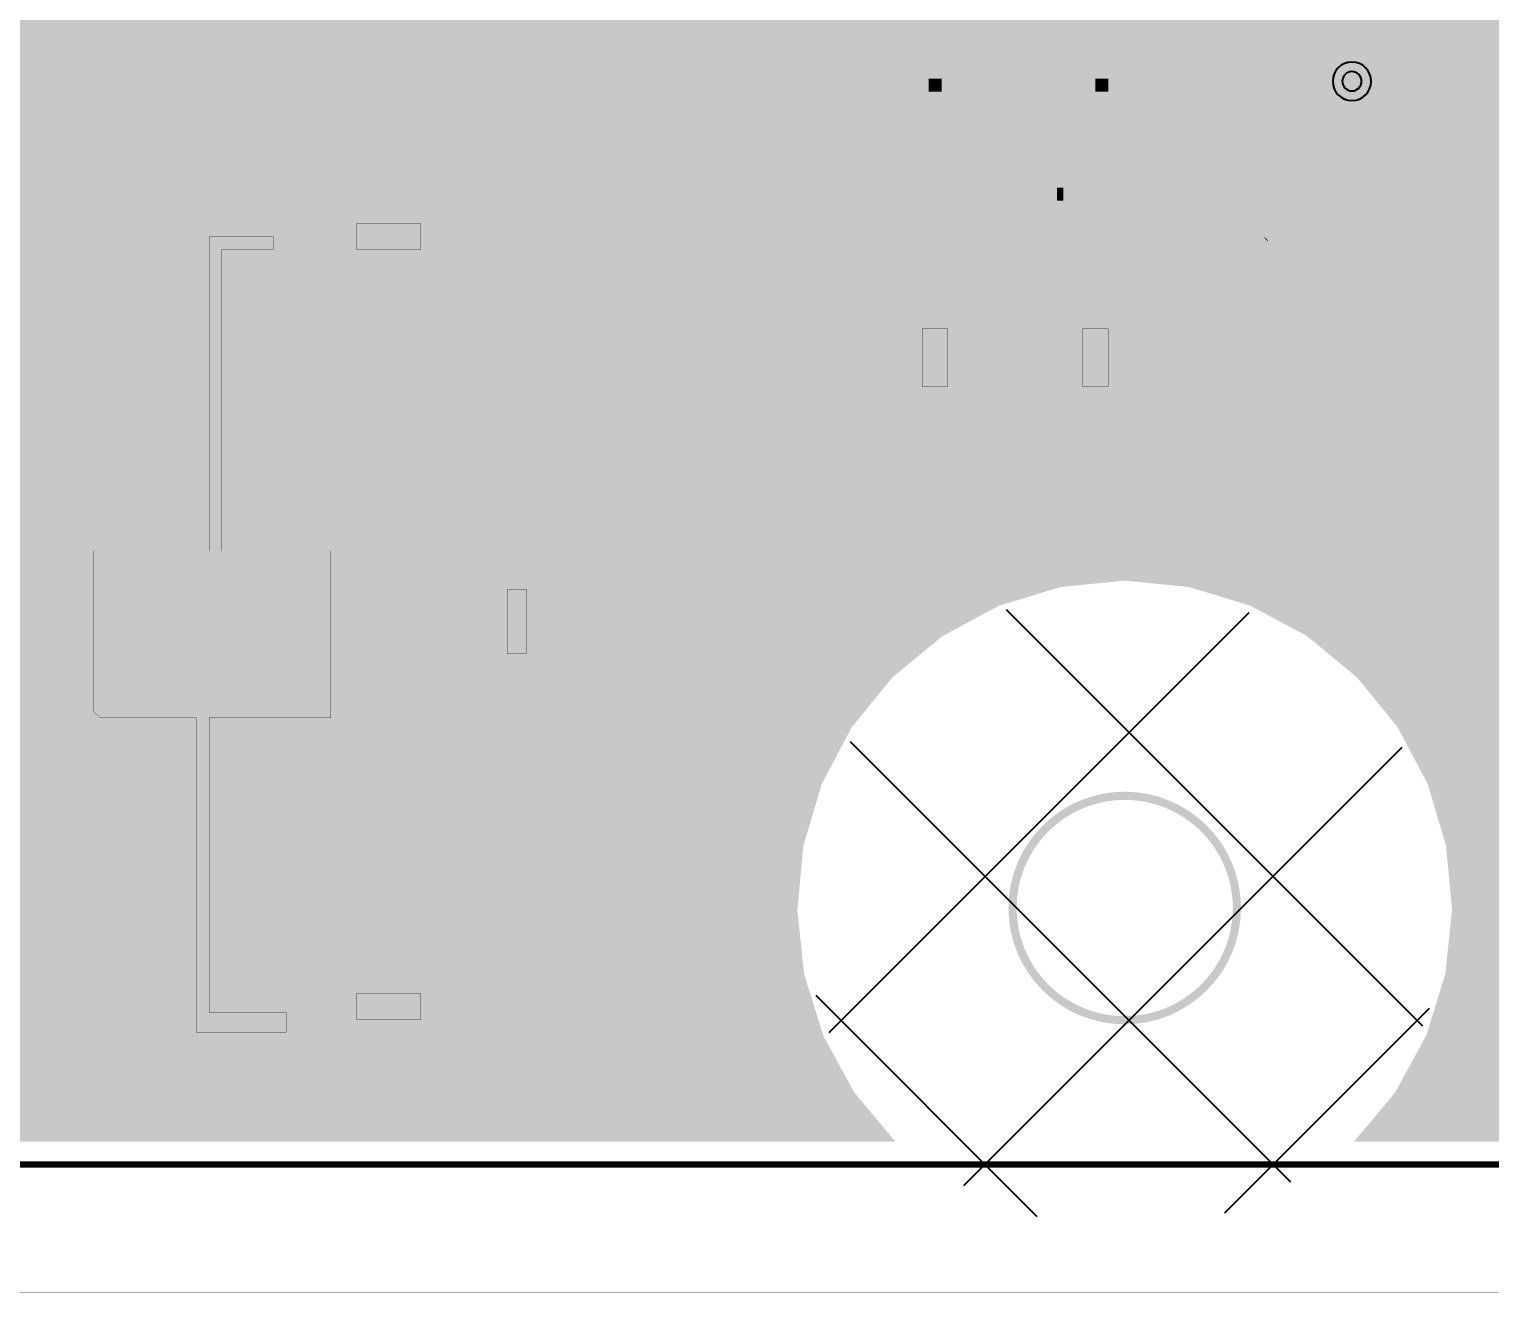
# Model space of a CAD drawing. Header units: millimetres. Extents: x -2 to 135, y -2 to 106.
# Drawn here: x 21.02 to 43.79, y -2 to 17.7 of the extents above; entities that cross this region are included whole.
import ezdxf

# ---------------------------------------------------------------- set-up
doc = ezdxf.new("R2010")
doc.units = ezdxf.units.MM
doc.header["$MEASUREMENT"] = 0
for name, color, linetype, true_color in [('Board-Outline-Layer', 7, 'Continuous', 0xff00ff), ('Bottom-Layer', 7, 'Continuous', 0x0000ff), ('Bottom-Paste-Mask-Layer', 7, 'Continuous', 0x800000), ('Bottom-Solder-Mask-Layer', 7, 'Continuous', 0xaa00ff), ('Custom1', 7, 'Continuous', 0x9069e9), ('Custom2', 7, 'Continuous', 0x6969e9), ('Document-Layer', 7, 'Continuous', 0x6464ff), ('Hole-Layer', 7, 'Continuous', 0x222222), ('Multi-Layer', 7, 'Continuous', 0xc0c0c0), ('Pin-Soldering-Layer', 7, 'Continuous', 0xcc9999), ('Top-Layer', 7, 'Continuous', 0xff0000), ('Top-Paste-Mask-Layer', 7, 'Continuous', 0x808080), ('Top-Silkscreen-Layer', 7, 'Continuous', 0xffcc00), ('Top-Solder-Mask-Layer', 7, 'Continuous', 0x800080)]:
    doc.layers.add(name, color=color, linetype=linetype, true_color=true_color)

msp = doc.modelspace()

# ---------------------------------------------------------------- hatches: boundary and pattern name
at = {"layer": 'Bottom-Layer'}
for points in [[(126.424, 0.358), (41.676, 0.358), (42.32, 1.129), (42.801, 2.011), (43.099, 2.97), (43.204, 3.969), (43.111, 4.969), (42.825, 5.932), (42.355, 6.82), (41.72, 7.598), (40.945, 8.237), (40.06, 8.713), (39.1, 9.005), (38.1, 9.104), (37.101, 9.005), (36.14, 8.713), (35.255, 8.237), (34.48, 7.598), (33.845, 6.82), (33.376, 5.932), (33.089, 4.969), (32.996, 3.969), (33.101, 2.97), (33.399, 2.011), (33.88, 1.129), (34.524, 0.358), (0.358, 0.358), (0.358, 99.542), (34.524, 99.542), (33.88, 98.771), (33.399, 97.889), (33.101, 96.93), (32.996, 95.931), (33.089, 94.931), (33.376, 93.968), (33.845, 93.081), (34.48, 92.302), (35.255, 91.663), (36.14, 91.188), (37.101, 90.895), (38.1, 90.796), (39.1, 90.895), (40.06, 91.188), (40.945, 91.663), (41.72, 92.302), (42.355, 93.081), (42.825, 93.968), (43.111, 94.931), (43.204, 95.931), (43.099, 96.93), (42.801, 97.889), (42.32, 98.771), (41.676, 99.542), (126.424, 99.542), (125.779, 98.77), (125.298, 97.886), (125, 96.924), (124.896, 95.923), (124.991, 94.922), (125.28, 93.958), (125.753, 93.069), (126.391, 92.291), (127.169, 91.653), (128.058, 91.18), (129.022, 90.891), (130.023, 90.796), (131.024, 90.9), (131.986, 91.198), (132.87, 91.679), (133.642, 92.324), (133.642, 7.576), (132.87, 8.221), (131.986, 8.702), (131.025, 9), (130.024, 9.104), (129.022, 9.009), (128.058, 8.72), (127.169, 8.247), (126.391, 7.609), (125.753, 6.831), (125.28, 5.943), (124.991, 4.979), (124.896, 3.977), (125, 2.976), (125.298, 2.015), (125.779, 1.131)], [(24.867, 14.466), (24.953, 13.924), (25.202, 13.434), (25.591, 13.046), (26.08, 12.797), (26.622, 12.711), (27.165, 12.797), (27.654, 13.046), (28.042, 13.434), (28.292, 13.924), (28.378, 14.466), (28.292, 15.008), (28.042, 15.498), (27.654, 15.886), (27.165, 16.135), (26.622, 16.221), (26.08, 16.135), (25.591, 15.886), (25.202, 15.498), (24.953, 15.008)], [(25.225, 14.466, 1), (28.019, 14.466, 1)], [(26.867, 8.466), (26.953, 7.924), (27.202, 7.434), (27.591, 7.046), (28.08, 6.797), (28.622, 6.711), (29.165, 6.797), (29.654, 7.046), (30.042, 7.434), (30.292, 7.924), (30.378, 8.466), (30.292, 9.008), (30.042, 9.498), (29.654, 9.886), (29.165, 10.135), (28.622, 10.221), (28.08, 10.135), (27.591, 9.886), (27.202, 9.498), (26.953, 9.008)], [(27.225, 8.466, 1), (30.019, 8.466, 1)], [(24.867, 2.466), (24.953, 1.924), (25.202, 1.434), (25.591, 1.046), (26.08, 0.797), (26.622, 0.711), (27.165, 0.797), (27.654, 1.046), (28.042, 1.434), (28.292, 1.924), (28.378, 2.466), (28.292, 3.008), (28.042, 3.498), (27.654, 3.886), (27.165, 4.135), (26.622, 4.221), (26.08, 4.135), (25.591, 3.886), (25.202, 3.498), (24.953, 3.008)], [(25.225, 2.466, 1), (28.019, 2.466, 1)]]:
    msp.add_hatch(color=256, dxfattribs=at).paths.add_polyline_path(points)
at = {"layer": 'Bottom-Paste-Mask-Layer'}
for points in [[(25.225, 14.466, 1), (28.019, 14.466, 1)], [(27.225, 8.466, 1), (30.019, 8.466, 1)], [(25.225, 2.466, 1), (28.019, 2.466, 1)]]:
    msp.add_hatch(color=256, dxfattribs=at).paths.add_polyline_path(points)
at = {"layer": 'Bottom-Solder-Mask-Layer'}
for points in [[(25.175, 14.466, 1), (28.07, 14.466, 1)], [(27.175, 8.466, 1), (30.07, 8.466, 1)], [(25.175, 2.466, 1), (28.07, 2.466, 1)]]:
    msp.add_hatch(color=256, dxfattribs=at).paths.add_polyline_path(points)
at = {"layer": 'Document-Layer'}
msp.add_hatch(color=256, dxfattribs=at).paths.add_polyline_path([(25.022, 2.366), (23.822, 2.366), (23.822, 6.966), (25.722, 6.966), (25.722, 9.566), (24.022, 9.566), (24.022, 14.266), (24.822, 14.266), (24.822, 14.466), (23.822, 14.466), (23.822, 9.566), (22.022, 9.566), (22.022, 7.066), (22.122, 6.966), (23.622, 6.966), (23.622, 2.066), (25.022, 2.066)])
at = {"layer": 'Hole-Layer'}
for points in [[(25.86, 14.466, 1), (27.384, 14.466, 1)], [(27.86, 8.466, 1), (29.384, 8.466, 1)], [(25.86, 2.466, 1), (27.384, 2.466, 1)]]:
    msp.add_hatch(color=256, dxfattribs=at).paths.add_polyline_path(points)
at = {"layer": 'Multi-Layer'}
for points in [[(25.225, 14.466, 1), (28.019, 14.466, 1)], [(25.225, 14.466, 1), (28.019, 14.466, 1)], [(25.225, 14.466, 1), (28.019, 14.466, 1)], [(27.225, 8.466, 1), (30.019, 8.466, 1)], [(27.225, 8.466, 1), (30.019, 8.466, 1)], [(27.225, 8.466, 1), (30.019, 8.466, 1)], [(25.225, 2.466, 1), (28.019, 2.466, 1)], [(25.225, 2.466, 1), (28.019, 2.466, 1)], [(25.225, 2.466, 1), (28.019, 2.466, 1)]]:
    msp.add_hatch(color=256, dxfattribs=at).paths.add_polyline_path(points)
h = msp.add_hatch(dxfattribs=at)
h.set_pattern_fill('ANSI37', color=256, style=0)
h.set_pattern_definition([(45, (0, 0), (-2.24506, 2.24506), []), (135, (0, 0), (-2.24506, -2.24506), [])])
h.paths.add_polyline_path([(33.1, 4, 1), (43.1, 4, 1)])
at = {"layer": 'Pin-Soldering-Layer'}
for points in [[(26.122, 14.666), (27.122, 14.666), (27.122, 14.266), (26.122, 14.266)], [(28.472, 7.966), (28.472, 8.966), (28.772, 8.966), (28.772, 7.966)], [(26.122, 2.666), (27.122, 2.666), (27.122, 2.266), (26.122, 2.266)]]:
    msp.add_hatch(color=256, dxfattribs=at).paths.add_polyline_path(points)
at = {"layer": 'Top-Layer'}
for points in [[(126.424, 0.358), (41.676, 0.358), (42.32, 1.129), (42.801, 2.011), (43.099, 2.97), (43.204, 3.969), (43.111, 4.969), (42.825, 5.932), (42.355, 6.82), (41.72, 7.598), (40.945, 8.237), (40.06, 8.713), (39.1, 9.005), (38.1, 9.104), (37.101, 9.005), (36.14, 8.713), (35.255, 8.237), (34.48, 7.598), (33.845, 6.82), (33.376, 5.932), (33.089, 4.969), (32.996, 3.969), (33.101, 2.97), (33.399, 2.011), (33.88, 1.129), (34.524, 0.358), (0.358, 0.358), (0.358, 99.542), (34.524, 99.542), (33.88, 98.771), (33.399, 97.889), (33.101, 96.93), (32.996, 95.931), (33.089, 94.931), (33.376, 93.968), (33.845, 93.081), (34.48, 92.302), (35.255, 91.663), (36.14, 91.188), (37.101, 90.895), (38.1, 90.796), (39.1, 90.895), (40.06, 91.188), (40.945, 91.663), (41.72, 92.302), (42.355, 93.081), (42.825, 93.968), (43.111, 94.931), (43.204, 95.931), (43.099, 96.93), (42.801, 97.889), (42.32, 98.771), (41.676, 99.542), (126.424, 99.542), (125.779, 98.77), (125.298, 97.886), (125, 96.924), (124.896, 95.923), (124.991, 94.922), (125.28, 93.958), (125.753, 93.069), (126.391, 92.291), (127.169, 91.653), (128.058, 91.18), (129.022, 90.891), (130.023, 90.796), (131.024, 90.9), (131.986, 91.198), (132.87, 91.679), (133.642, 92.324), (133.642, 7.576), (132.87, 8.221), (131.986, 8.702), (131.025, 9), (130.024, 9.104), (129.022, 9.009), (128.058, 8.72), (127.169, 8.247), (126.391, 7.609), (125.753, 6.831), (125.28, 5.943), (124.991, 4.979), (124.896, 3.977), (125, 2.976), (125.298, 2.015), (125.779, 1.131)], [(27.87, 4.218), (27.824, 4.177), (27.788, 4.151), (27.754, 4.132), (27.72, 4.118), (27.684, 4.107), (27.643, 4.1), (27.597, 4.096), (27.544, 4.096), (27.485, 4.1), (27.421, 4.106), (27.267, 4.131), (27.097, 4.164), (27.095, 4.164), (27.094, 4.164), (26.961, 4.188), (26.429, 4.211), (25.914, 4.072), (25.465, 3.786), (25.123, 3.378), (24.918, 2.886), (24.871, 2.356), (24.984, 1.836), (25.249, 1.373), (25.64, 1.012), (26.121, 0.784), (26.649, 0.711), (27.174, 0.8), (27.648, 1.042), (28.028, 1.415), (28.279, 1.885), (28.377, 2.408), (28.4, 2.64), (28.42, 2.78), (28.431, 2.836), (28.444, 2.885), (28.458, 2.924), (28.469, 2.949), (28.477, 2.961), (28.488, 2.974), (36.216, 10.703), (36.494, 10.922), (36.816, 11.071), (37.444, 11.071), (37.623, 11.119), (37.754, 11.25), (37.802, 11.429), (37.802, 11.547), (38.05, 11.713), (38.344, 11.771), (38.713, 11.771), (38.965, 11.821), (39.179, 11.964), (39.748, 12.533), (39.839, 12.595), (39.936, 12.647), (40.031, 12.596), (40.121, 12.537), (42.271, 10.387), (42.484, 10.245), (42.736, 10.195), (45.922, 10.195), (46.174, 10.245), (46.387, 10.387), (46.728, 10.728), (46.871, 10.942), (46.921, 11.194), (46.946, 11.386), (47.018, 11.566), (47.331, 11.684), (47.663, 11.725), (48.421, 11.725), (48.75, 11.813), (48.991, 12.054), (49.079, 12.383), (48.991, 12.712), (48.75, 12.953), (48.421, 13.041), (47.663, 13.041), (47.292, 13.092), (46.948, 13.24), (46.859, 13.278), (46.763, 13.291), (45.763, 13.291), (45.621, 13.262), (45.502, 13.178), (45.485, 13.505), (45.479, 13.833), (45.479, 13.866), (45.755, 14.043), (45.922, 14.325), (45.944, 14.653), (45.816, 14.955), (45.565, 15.166), (45.246, 15.242), (44.396, 15.242), (44.077, 15.166), (43.826, 14.955), (43.698, 14.653), (43.719, 14.325), (43.886, 14.043), (44.163, 13.866), (44.163, 13.833), (44.095, 13.481), (43.903, 13.179), (43.83, 13.065), (43.805, 12.933), (43.805, 11.833), (43.859, 11.643), (44.006, 11.511), (43.009, 11.511), (41.072, 13.448), (40.885, 13.765), (40.82, 14.127), (40.777, 14.298), (40.657, 14.427), (40.777, 14.557), (40.82, 14.727), (40.82, 15.727), (40.772, 15.906), (40.641, 16.037), (40.462, 16.085), (40.086, 16.146), (39.748, 16.321), (38.975, 17.095), (38.761, 17.237), (38.51, 17.287), (38.344, 17.287), (38.05, 17.346), (37.802, 17.512), (37.802, 17.629), (37.754, 17.808), (37.623, 17.939), (37.444, 17.987), (37.326, 17.987), (37.16, 18.236), (37.102, 18.529), (37.102, 18.97), (37.208, 18.91), (37.329, 18.889), (38.579, 18.889), (38.598, 18.89), (38.618, 18.892), (38.777, 18.908), (38.937, 18.92), (39.144, 18.841), (39.319, 18.705), (39.446, 18.507), (39.668, 18.43), (40.768, 18.43), (40.845, 18.439), (40.919, 18.464), (41.246, 18.579), (41.589, 18.629), (41.873, 18.553), (42.108, 18.375), (42.24, 18.218), (42.437, 18.159), (43.437, 18.159), (43.605, 18.201), (43.734, 18.317), (43.841, 17.981), (43.878, 17.63), (43.876, 17.565), (43.875, 17.554), (43.726, 17.304), (43.69, 17.016), (43.773, 16.737), (43.961, 16.515), (44.001, 16.481), (44.046, 16.452), (44.092, 16.428), (44.131, 16.41), (44.173, 16.397), (44.233, 16.382), (44.264, 16.376), (44.296, 16.372), (44.314, 16.371), (44.355, 16.367), (44.396, 16.366), (45.246, 16.366), (45.598, 16.46), (45.857, 16.716), (45.954, 17.067), (45.864, 17.42), (45.61, 17.682), (45.26, 17.782), (45.224, 17.785), (45.218, 17.801), (45.21, 17.837), (45.209, 17.843), (45.265, 18.11), (45.361, 18.366), (45.386, 18.44), (45.395, 18.517), (45.395, 19.617), (45.347, 19.796), (45.216, 19.927), (45.037, 19.975), (44.037, 19.975), (43.866, 19.932), (43.737, 19.813), (43.607, 19.932), (43.437, 19.975), (42.437, 19.975), (42.425, 19.975), (42.414, 19.975), (42.024, 19.955), (41.633, 19.947), (41.268, 19.992), (40.919, 20.113), (40.845, 20.138), (40.768, 20.147), (40.271, 20.147), (40.098, 20.228), (39.909, 20.256), (39.479, 20.256), (39.048, 20.268), (38.618, 20.303), (38.598, 20.305), (38.579, 20.306), (37.329, 20.306), (37.197, 20.281), (37.084, 20.209), (37.045, 20.324), (36.986, 20.43), (36.949, 20.662), (36.937, 20.897), (36.889, 21.076), (36.758, 21.208), (36.579, 21.256), (35.329, 21.256), (35.15, 21.208), (35.018, 21.076), (34.97, 20.897), (34.97, 20.197), (35.018, 20.018), (35.15, 19.887), (35.329, 19.839), (35.564, 19.81), (35.785, 19.726), (35.785, 18.529), (35.727, 18.236), (35.561, 17.987), (35.444, 17.987), (35.265, 17.939), (35.133, 17.808), (35.085, 17.629), (35.085, 16.69), (35.026, 16.311), (34.853, 15.969), (34.008, 15.124), (28.539, 15.124), (28.467, 15.127), (28.418, 15.134), (28.382, 15.144), (28.356, 15.154), (28.334, 15.166), (28.312, 15.182), (28.287, 15.205), (28.259, 15.234), (28.18, 15.331), (28.088, 15.452), (28.083, 15.458), (28.079, 15.464), (27.967, 15.598), (27.96, 15.607), (27.952, 15.615), (27.887, 15.684), (27.88, 15.691), (27.873, 15.698), (27.863, 15.707), (27.384, 16.048), (26.819, 16.21), (26.232, 16.177), (25.688, 15.952), (25.25, 15.56), (24.966, 15.046), (24.867, 14.466), (24.966, 13.886), (25.25, 13.372), (25.688, 12.98), (26.232, 12.755), (26.819, 12.722), (27.384, 12.885), (27.863, 13.225), (27.873, 13.234), (27.88, 13.241), (27.887, 13.248), (27.952, 13.317), (27.96, 13.326), (27.967, 13.334), (28.079, 13.468), (28.083, 13.474), (28.088, 13.48), (28.18, 13.601), (28.259, 13.698), (28.287, 13.727), (28.312, 13.75), (28.334, 13.766), (28.356, 13.778), (28.382, 13.789), (28.418, 13.798), (28.467, 13.805), (28.539, 13.808), (34.28, 13.808), (34.532, 13.858), (34.746, 14.001), (35.784, 15.039), (36.126, 15.212), (36.504, 15.271), (37.444, 15.271), (37.623, 15.319), (37.754, 15.45), (37.802, 15.629), (37.802, 15.747), (38.005, 15.892), (38.244, 15.965), (38.767, 15.441), (38.943, 15.103), (39.003, 14.727), (39.047, 14.557), (39.166, 14.427), (39.047, 14.298), (39.003, 14.127), (38.943, 13.752), (38.767, 13.414), (38.441, 13.087), (38.344, 13.087), (38.05, 13.146), (37.802, 13.312), (37.802, 13.429), (37.754, 13.608), (37.623, 13.739), (37.444, 13.787), (35.444, 13.787), (35.265, 13.739), (35.133, 13.608), (35.085, 13.429), (35.085, 11.535), (34.87, 11.243), (34.626, 10.974)], [(35.444, 15.629), (35.444, 17.629), (37.444, 17.629), (37.444, 15.629)], [(25.225, 14.466, 1), (28.019, 14.466, 1)], [(40.462, 14.727), (39.362, 14.727), (39.362, 15.727), (40.462, 15.727)], [(40.462, 13.127), (39.362, 13.127), (39.362, 14.127), (40.462, 14.127)], [(35.444, 11.429), (35.444, 13.429), (37.444, 13.429), (37.444, 11.429)], [(6.013, 4.785), (5.524, 5.069), (4.971, 5.184), (4.41, 5.117), (3.899, 4.875), (3.492, 4.485), (3.229, 3.985), (3.138, 3.427), (3.229, 2.87), (3.492, 2.37), (3.899, 1.979), (4.41, 1.737), (4.971, 1.671), (5.524, 1.785), (6.013, 2.069), (10.108, 2.069), (10.46, 2.115), (10.787, 2.251), (11.069, 2.467), (15.71, 7.108), (27.511, 7.108), (27.998, 6.826), (28.55, 6.712), (29.109, 6.78), (29.619, 7.021), (30.025, 7.411), (30.287, 7.91), (30.378, 8.466), (30.287, 9.022), (30.025, 9.521), (29.619, 9.911), (29.109, 10.152), (28.55, 10.22), (27.998, 10.107), (27.511, 9.824), (15.147, 9.824), (14.796, 9.778), (14.468, 9.642), (14.187, 9.426), (9.546, 4.785)], [(27.225, 8.466, 1), (30.019, 8.466, 1)], [(25.225, 2.466, 1), (28.019, 2.466, 1)]]:
    msp.add_hatch(color=256, dxfattribs=at).paths.add_polyline_path(points)
at = {"layer": 'Top-Paste-Mask-Layer'}
for points in [[(35.444, 15.629), (35.444, 17.629), (37.444, 17.629), (37.444, 15.629)], [(25.225, 14.466, 1), (28.019, 14.466, 1)], [(40.462, 14.727), (39.362, 14.727), (39.362, 15.727), (40.462, 15.727)], [(40.462, 13.127), (39.362, 13.127), (39.362, 14.127), (40.462, 14.127)], [(35.444, 11.429), (35.444, 13.429), (37.444, 13.429), (37.444, 11.429)], [(27.225, 8.466, 1), (30.019, 8.466, 1)], [(25.225, 2.466, 1), (28.019, 2.466, 1)]]:
    msp.add_hatch(color=256, dxfattribs=at).paths.add_polyline_path(points)
at = {"layer": 'Top-Silkscreen-Layer'}
for points in [[(35.344, 12.129), (35.344, 13.029), (34.944, 13.029), (34.944, 12.129)], [(37.844, 12.129), (37.844, 13.029), (37.444, 13.029), (37.444, 12.129)]]:
    msp.add_hatch(color=256, dxfattribs=at).paths.add_polyline_path(points)
at = {"layer": 'Top-Solder-Mask-Layer'}
for points in [[(35.393, 15.578), (35.393, 17.68), (37.495, 17.68), (37.495, 15.578)], [(25.175, 14.466, 1), (28.07, 14.466, 1)], [(40.513, 14.676), (39.311, 14.676), (39.311, 15.778), (40.513, 15.778)], [(40.513, 13.076), (39.311, 13.076), (39.311, 14.178), (40.513, 14.178)], [(35.393, 11.378), (35.393, 13.48), (37.495, 13.48), (37.495, 11.378)], [(27.175, 8.466, 1), (30.07, 8.466, 1)], [(25.175, 2.466, 1), (28.07, 2.466, 1)]]:
    msp.add_hatch(color=256, dxfattribs=at).paths.add_polyline_path(points)

# ---------------------------------------------------------------- linework, layer by layer
at = {"layer": 'Board-Outline-Layer', "const_width": 0.1}
msp.add_lwpolyline([(0, 0), (0, 99.9), (134, 99.9), (134, 0)], close=True, dxfattribs=at)
at = {"layer": 'Board-Outline-Layer', "const_width": 0.127}
msp.add_lwpolyline([(36.35, 4, 1), (39.85, 4, 1)], format="xyb", close=True, dxfattribs=at)
at = {"layer": 'Bottom-Layer', "const_width": 0.00508}
msp.add_lwpolyline([(-2.201, -1.996), (-2.201, 101.841), (135.093, 101.841), (135.093, -1.996)], close=True, dxfattribs=at)
at = {"layer": 'Custom1', "const_width": 0.15}
for points in [[(35.144, 16.689), (35.144, 12.369)], [(37.744, 16.689), (35.144, 16.689)], [(35.144, 16.689), (35.144, 12.369)], [(37.744, 16.689), (35.144, 16.689)], [(37.744, 16.689), (37.744, 12.369)], [(37.744, 16.689), (37.744, 12.369)], [(37.744, 12.369), (35.144, 12.369)], [(37.744, 12.369), (35.144, 12.369)]]:
    msp.add_lwpolyline(points, dxfattribs=at)
at = {"layer": 'Custom2'}
for points, const_width in [([(40.331, 14.402), (40.28, 14.452)], 0.0127), ([(40.331, 14.402), (40.28, 14.452)], 0.0127), ([(36.944, 10.129), (35.944, 10.129)], 0.15), ([(36.944, 10.129), (35.944, 10.129)], 0.15)]:
    msp.add_lwpolyline(points, dxfattribs=dict(at, const_width=const_width))
at = {"layer": 'Document-Layer', "const_width": 0.00508}
msp.add_lwpolyline([(25.022, 2.366), (23.822, 2.366), (23.822, 6.966), (25.722, 6.966), (25.722, 9.566), (24.022, 9.566), (24.022, 14.266), (24.822, 14.266), (24.822, 14.466), (23.822, 14.466), (23.822, 9.566), (22.022, 9.566), (22.022, 7.066), (22.122, 6.966), (23.622, 6.966), (23.622, 2.066), (25.022, 2.066)], close=True, dxfattribs=at)
at = {"layer": 'Hole-Layer'}
msp.add_lwpolyline([(41.493, 16.889, 1), (41.793, 16.889), (41.793, 16.889, 1), (41.493, 16.889)], format="xyb", dxfattribs=at)
at = {"layer": 'Multi-Layer'}
msp.add_lwpolyline([(41.343, 16.889, 1), (41.943, 16.889, 1)], format="xyb", close=True, dxfattribs=at)
at = {"layer": 'Pin-Soldering-Layer', "const_width": 0.00508}
for points in [[(26.122, 14.666), (27.122, 14.666), (27.122, 14.266), (26.122, 14.266)], [(28.472, 7.966), (28.472, 8.966), (28.772, 8.966), (28.772, 7.966)], [(26.122, 2.666), (27.122, 2.666), (27.122, 2.266), (26.122, 2.266)]]:
    msp.add_lwpolyline(points, close=True, dxfattribs=at)
at = {"layer": 'Top-Layer', "const_width": 0.00508}
msp.add_lwpolyline([(-2.201, -1.996), (-2.201, 101.841), (135.093, 101.841), (135.093, -1.996)], close=True, dxfattribs=at)
at = {"layer": 'Top-Layer'}
for points, const_width in [([(36.444, 16.629), (36.444, 20.057)], 0.6), ([(34.28, 14.466), (36.444, 16.629)], 0.6), ([(38.51, 16.629), (36.444, 16.629)], 0.6), ([(39.912, 15.227), (38.51, 16.629)], 0.6), ([(26.622, 14.466), (34.28, 14.466)], 0.6), ([(38.713, 12.429), (39.912, 13.627)], 0.6), ([(39.962, 13.627), (39.912, 13.627)], 0.6), ([(42.736, 10.853), (39.962, 13.627)], 0.6), ([(36.444, 12.429), (38.713, 12.429)], 0.6), ([(36.444, 11.861), (36.444, 12.429)], 0.6), ([(27.048, 2.466), (36.444, 11.861)], 0.6), ([(45.922, 10.853), (42.736, 10.853)], 0.6), ([(28.622, 8.466), (15.147, 8.466)], 2), ([(26.622, 2.466), (27.048, 2.466)], 0.6)]:
    msp.add_lwpolyline(points, dxfattribs=dict(at, const_width=const_width))
at = {"layer": 'Top-Silkscreen-Layer'}
for points, const_width in [([(35.044, 16.829), (35.044, 15.629)], 0.2), ([(35.244, 16.829), (35.044, 16.829)], 0.2), ([(35.044, 16.829), (35.044, 15.629)], 0.2), ([(35.244, 16.829), (35.044, 16.829)], 0.2), ([(37.844, 16.829), (37.644, 16.829)], 0.2), ([(37.844, 16.829), (37.644, 16.829)], 0.2), ([(37.844, 16.829), (37.844, 15.629)], 0.2), ([(37.844, 16.829), (37.844, 15.629)], 0.2), ([(11.023, 16.216), (30.023, 16.216)], 0.254), ([(11.023, 16.216), (30.023, 16.216)], 0.254), ([(30.023, 16.216), (30.023, 9.563)], 0.254), ([(30.023, 16.216), (30.023, 9.563)], 0.254), ([(40.712, 15.977), (39.112, 15.977)], 0.254), ([(39.112, 15.977), (39.112, 14.727)], 0.254), ([(40.712, 15.977), (39.112, 15.977)], 0.254), ([(39.112, 15.977), (39.112, 14.727)], 0.254), ([(40.712, 15.977), (40.712, 14.727)], 0.254), ([(40.712, 15.977), (40.712, 14.727)], 0.254), ([(35.044, 15.629), (35.044, 12.229)], 0.2), ([(35.044, 15.629), (35.044, 12.229)], 0.2), ([(37.844, 15.629), (37.844, 12.229)], 0.2), ([(37.844, 15.629), (37.844, 12.229)], 0.2), ([(36.444, 15.329), (36.444, 14.229)], 0.2), ([(36.444, 15.329), (36.444, 14.229)], 0.2), ([(37.044, 15.129), (35.744, 15.129)], 0.2), ([(36.444, 14.429), (35.744, 15.129)], 0.2), ([(37.044, 15.129), (35.744, 15.129)], 0.2), ([(36.444, 14.429), (35.744, 15.129)], 0.2), ([(37.144, 15.129), (36.444, 14.429)], 0.2), ([(37.144, 15.129), (36.444, 14.429)], 0.2), ([(37.144, 15.129), (37.044, 15.129)], 0.2), ([(37.144, 15.129), (37.044, 15.129)], 0.2), ([(24.823, 14.367), (24.006, 14.367)], 0.3), ([(24.006, 14.367), (24.006, 9.604)], 0.3), ([(24.823, 14.367), (24.006, 14.367)], 0.3), ([(24.006, 14.367), (24.006, 9.604)], 0.3), ([(37.044, 14.429), (35.844, 14.429)], 0.2), ([(37.044, 14.429), (35.844, 14.429)], 0.2), ([(39.117, 14.127), (39.117, 12.877)], 0.254), ([(39.117, 14.127), (39.117, 12.877)], 0.254), ([(40.717, 14.127), (40.717, 12.877)], 0.254), ([(40.717, 14.127), (40.717, 12.877)], 0.254), ([(37.844, 13.929), (35.044, 13.929)], 0.2), ([(37.844, 13.929), (35.044, 13.929)], 0.2), ([(40.717, 12.877), (39.117, 12.877)], 0.254), ([(40.717, 12.877), (39.117, 12.877)], 0.254), ([(22.166, 6.94), (22.166, 9.604)], 0.3), ([(22.166, 9.604), (25.722, 9.604)], 0.3), ([(22.166, 6.94), (22.166, 9.604)], 0.3), ([(22.166, 9.604), (25.722, 9.604)], 0.3), ([(25.722, 9.604), (25.722, 6.94)], 0.3), ([(25.722, 9.604), (25.722, 6.94)], 0.3), ([(30.023, 7.397), (30.023, 0.717)], 0.254), ([(30.023, 7.397), (30.023, 0.717)], 0.254), ([(24.006, 6.94), (22.166, 6.94)], 0.3), ([(24.006, 6.94), (22.166, 6.94)], 0.3), ([(25.722, 6.94), (23.814, 6.94)], 0.3), ([(23.814, 6.94), (23.814, 2.368)], 0.3), ([(25.722, 6.94), (23.814, 6.94)], 0.3), ([(23.814, 6.94), (23.814, 2.368)], 0.3), ([(28.554, 6.703), (28.554, 4.74)], 0.3), ([(28.554, 6.703), (28.554, 4.74)], 0.3), ([(28.554, 4.74), (19.918, 4.74)], 0.3), ([(28.554, 4.74), (19.918, 4.74)], 0.3), ([(23.814, 2.368), (24.885, 2.368)], 0.3), ([(23.814, 2.368), (24.885, 2.368)], 0.3), ([(11.023, 0.716), (30.023, 0.716)], 0.254), ([(11.023, 0.716), (30.023, 0.716)], 0.254)]:
    msp.add_lwpolyline(points, dxfattribs=dict(at, const_width=const_width))
at = {"layer": 'Top-Silkscreen-Layer', "const_width": 0.00508}
for points in [[(35.344, 12.129), (35.344, 13.029), (34.944, 13.029), (34.944, 12.129)], [(37.844, 12.129), (37.844, 13.029), (37.444, 13.029), (37.444, 12.129)]]:
    msp.add_lwpolyline(points, close=True, dxfattribs=at)

doc.saveas('drawing.dxf')
